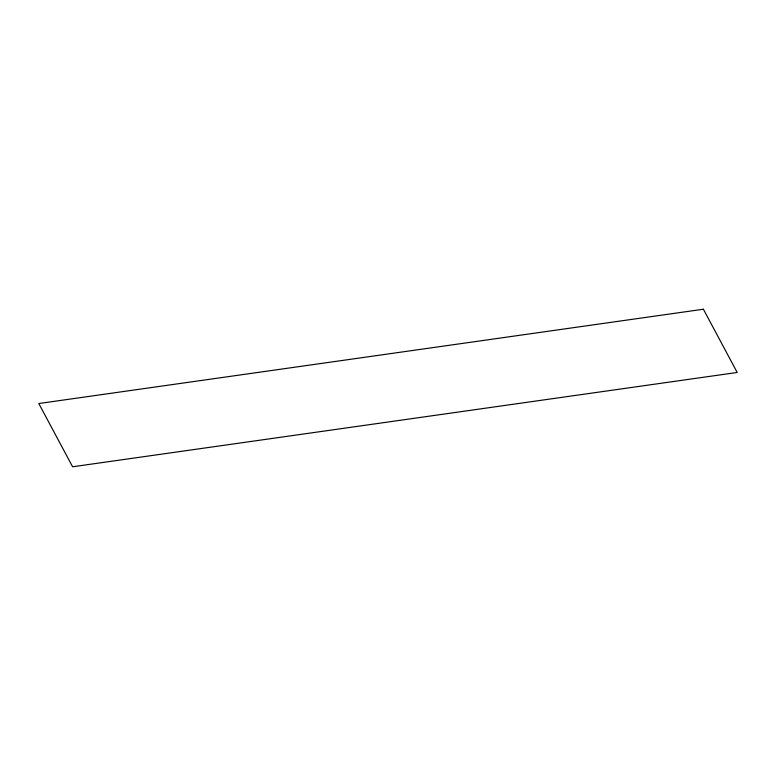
<?xml version="1.0" encoding="UTF-8"?>
<svg xmlns="http://www.w3.org/2000/svg" width="776" height="776" viewBox="0 0 776 776"><rect width="100%" height="100%" fill="white"/><g stroke="black" fill="none" stroke-linecap="round" stroke-linejoin="round"><path stroke-width="1.16" d="M703.395 309.226L38.8 403.53L72.604 466.774L737.2 372.47L703.395 309.226"/></g></svg>
